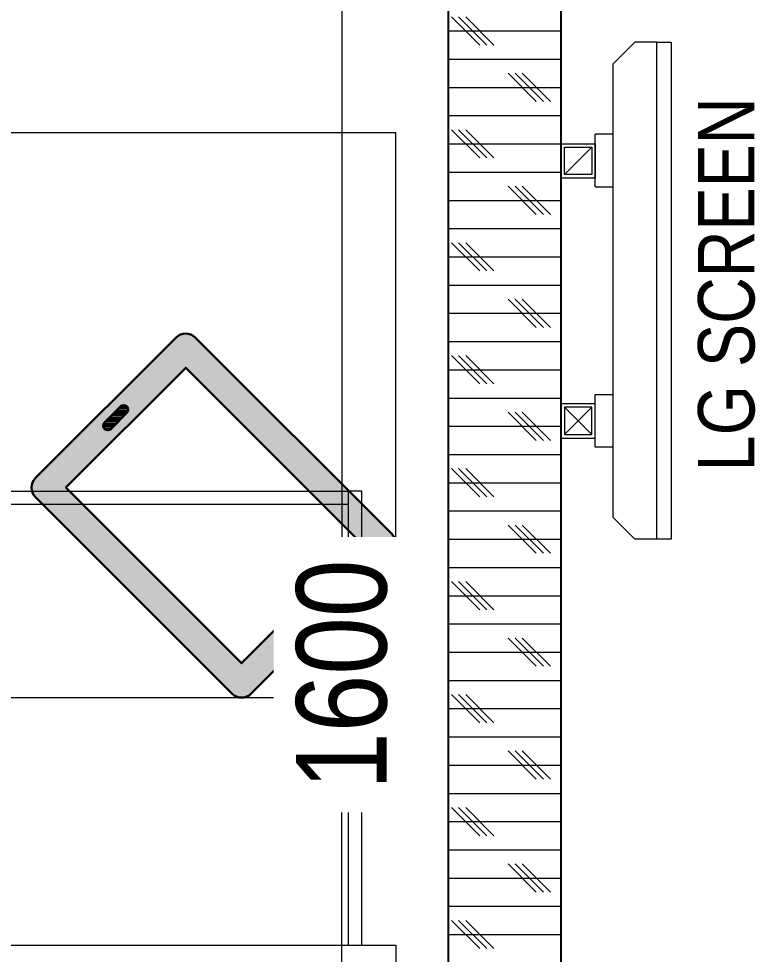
# Model space of a CAD drawing. Extents: x 8885 to 22004, y -1013833 to -999816.
# Drawn here: x 10742 to 11394, y -1001467 to -1000639 of the extents above; entities that cross this region are included whole.
import ezdxf
from ezdxf.lldxf.tags import DXFTag

# ---------------------------------------------------------------- set-up
doc = ezdxf.new("R2010")
doc.units = 0
doc.header["$LTSCALE"] = 40
doc.header["$MEASUREMENT"] = 0
doc.header["$PDMODE"] = 3
for name, color, linetype, lineweight in [('dimensions', 149, 'Continuous', 5), ('Floor-Unit', 1, 'Continuous', 13), ('IM-ANNO-HATCH', 8, 'Continuous', 5), ('LENS_FURNITURE', 13, 'Continuous', 9), ('LENS_PARTITION', 21, 'Continuous', 25), ('TV', 3, 'Continuous', 18)]:
    doc.layers.add(name, color=color, linetype=linetype, lineweight=lineweight)
doc.styles.get("Standard").update_dxf_attribs({"font": 'ARIALN.TTF'})
tags = doc.linetypes.add('DASHED2', pattern=[0.375, 0.25, -0.125]).pattern_tags.tags
tags[6:7] = [DXFTag(74, 4), DXFTag(75, 0), DXFTag(340, '0'), DXFTag(46, 1.0), DXFTag(50, 0.0), DXFTag(44, 0.0), DXFTag(45, 0.0)]
tags[4:5] = [DXFTag(74, 4), DXFTag(75, 0), DXFTag(340, '0'), DXFTag(46, 1.0), DXFTag(50, 0.0), DXFTag(44, 0.0), DXFTag(45, 0.0)]
doc.dimstyles.new('Working', dxfattribs={"dimscale": 0.8, "dimtxt": 100, "dimasz": 50, "dimexe": 50, "dimexo": 50, "dimgap": 0, "dimtad": 0, "dimdec": 0, "dimzin": 0, "dimdsep": 46, "dimtxsty": 'Standard', "dimblk": 'ARCHTICK', "dimcen": 0, "dimdle": 50, "dimclrd": 250, "dimclre": 8, "dimclrt": 7, "dimadec": 0, "dimazin": 0, "dimtfac": 1, "dimtdec": 0, "dimtofl": 0, "dimtmove": 1, "dimatfit": 3, "dimfxl": 3, "dimtolj": 1, "dimlwd": 5, "dimlwe": 0, "dimarcsym": 0})

# ---------------------------------------------------------------- blocks, each defined once
blk = doc.blocks.new('CLINIC SCREEN')
at = {"layer": 'TV'}
for p, q in [((-103.1090284835081, 42.85441964946222), (-127.41143117717, 18.55201695591677)), ((-127.41143117717, 42.85441964946222), (-103.1090284835081, 18.55201695591677)), ((102.7052824412239, 42.85441964946222), (127.0076851347694, 18.55201695591677))]:
    blk.add_line(p, q, dxfattribs=at)
at = {"layer": 'TV', "ltscale": 12}
for p, q in [((-138.5315413422649, 0), (-138.5315413422649, 15.514207008644)), ((-138.5315413422649, 15.514207008644), (-91.9889203159837, 15.514207008644)), ((-91.9889203159837, 15.514207008644), (-91.9889203159837, 0)), ((91.98892031621654, 15.514207008644), (91.98892031621654, 0)), ((91.98892031621654, 15.514207008644), (138.5315413424978, 15.514207008644)), ((138.5315413424978, 0), (138.5315413424978, 15.514207008644)), ((-219.9999999998836, -19.41163062257692), (-200.5883693771902, 0)), ((200.5883693774231, 0), (-200.5883693771902, 0)), ((220.0000000001164, -19.41163062257692), (200.5883693774231, 0)), ((-219.9999999998836, -38.82326124538668), (-219.9999999998836, -19.41163062257692)), ((220.0000000001164, -38.82326124538668), (220.0000000001164, -19.41163062257692))]:
    blk.add_line(p, q, dxfattribs=at)
at = {"layer": 'TV'}
for points in [[(-130.4492315138923, 15.51421661919448), (-100.0712281469023, 15.51421661919448), (-100.0712281469023, 45.89221998606809), (-130.4492315138923, 45.89221998606809)], [(-127.41143117717, 18.55201695591677), (-103.1090284835081, 18.55201695591677), (-103.1090284835081, 42.85441964946222), (-127.41143117717, 42.85441964946222)], [(130.0454854714917, 15.51421661919448), (99.6674821045017, 15.51421661919448), (99.6674821045017, 45.89221998606809), (130.0454854714917, 45.89221998606809)], [(127.0076851347694, 18.55201695591677), (102.7052824412239, 18.55201695591677), (102.7052824412239, 42.85441964946222), (127.0076851347694, 42.85441964946222)]]:
    blk.add_lwpolyline(points, close=True, dxfattribs=at)
at = {"layer": 'TV', "ltscale": 12}
blk.add_lwpolyline([(-219.9999999998836, -51.71278328332118), (-219.9999999998836, -38.82326124538668), (220.0000000001164, -38.82326124538668), (220.0000000001164, -51.71278328332118)], close=True, dxfattribs=at)
at = {"layer": 'Floor-Unit', "color": 0}
blk.add_text('LG SCREEN', height=50, dxfattribs=at).set_placement((-159.9435663456097, -125.4256307032192))
blk = doc.blocks.new('servgewrgtrs')
at = {"layer": 'LENS_FURNITURE', "true_color": 0xc7c8ca}
h = blk.add_hatch(color=9, dxfattribs=at)
h.dxf.hatch_style = 1
edge = h.paths.add_edge_path()
edge.add_line((-8.54246803093703, -981.967020192067), (115.9083254579454, -857.5162267031847))
edge.add_arc((107.4230440836399, -849.030945328879), 12.00000000009463, 315, 405)
edge.add_line((115.9083254579454, -840.5456639545736), (-58.03994271345435, -666.5973957831739))
edge.add_arc((-66.52522408775982, -675.0826771574793), 12.00000000009463, 45.00000000000002, 135)
edge.add_line((-75.01050546206531, -666.5973957831739), (-199.4612989509478, -791.0481892720563))
edge.add_arc((-190.9760175766423, -799.5334706454305), 11.99999999943609, 135.0000000031443, 225.0000000031443)
edge.add_line((-199.4612989500165, -808.0187520197359), (-25.5130307786167, -981.9670201911359))
edge.add_arc((-17.0277494043112, -973.4817388177615), 11.99999999943609, 224.9999999968557, 314.9999999968557)
h.paths.add_polyline_path([(-17.02774940524252, -955.0969625067663), (89.03826777357607, -849.0309453279477), (-66.52522408775982, -693.4674534666119), (-172.5912412665784, -799.5334706454305)], flags=16)
edge = h.paths.add_edge_path(flags=16)
edge.add_line((-138.2965623782947, -741.9042679787381), (-124.1544267544522, -727.7621323548956))
edge.add_arc((-121.3259996296838, -730.5905594796641), 4.000000000031544, 45, 135, ccw=False)
edge.add_arc((-121.3259996296838, -730.5905594796641), 4.000000000031544, -45, 45, ccw=False)
edge.add_line((-118.4975725049153, -733.4189866044326), (-132.6397081287578, -747.561122228275))
edge.add_arc((-135.4681352535263, -744.7326951035066), 4.000000000031544, 225, 315, ccw=False)
edge.add_arc((-135.4681352535263, -744.7326951035066), 4.000000000031544, 135, 225, ccw=False)
edge = h.paths.add_edge_path(flags=16)
edge.add_arc((44.84409394953398, -910.9027886827243), 7, 0, 360)
at = {"layer": 'LENS_FURNITURE', "lineweight": 0, "true_color": 0x939598}
h = blk.add_hatch(dxfattribs=at)
h.set_pattern_fill('ANSI31', color=252, scale=10, angle=405)
h.set_pattern_definition([(90, (-3772352.875833935, -3684050.327587578), (-1.25, 2e-16), [])])
edge = h.paths.add_edge_path()
edge.add_line((-138.2965623782947, -741.9042679787381), (-124.1544267544522, -727.7621323548956))
edge.add_arc((-121.3259996296838, -730.5905594796641), 4.000000000031544, 45, 135, ccw=False)
edge.add_arc((-121.3259996296838, -730.5905594796641), 4.000000000031544, -45, 45, ccw=False)
edge.add_line((-118.4975725049153, -733.4189866044326), (-132.6397081287578, -747.561122228275))
edge.add_arc((-135.4681352535263, -744.7326951035066), 4.000000000031544, 225, 315, ccw=False)
edge.add_arc((-135.4681352535263, -744.7326951035066), 4.000000000031544, 135, 225, ccw=False)
edge = h.paths.add_edge_path()
edge.add_arc((44.84409394953398, -910.9027886827243), 7, 0, 360)
at = {"layer": 'LENS_FURNITURE'}
blk.add_lwpolyline([(119.4230440827086, -352.4817388160154), (119.4230440827086, -985.4817388160155), (-380.5769559172913, -985.4817388160155), (-380.5769559172913, -352.4817388160154)], close=True, dxfattribs=at)
at = {"layer": 'LENS_FURNITURE', "color": 146, "true_color": 0x105689}
for points in [[(338.5359051078558, -352.4817388160154), (338.5359051078558, -985.4817388160155), (356.5359051078558, -985.4817388160155), (356.5359051078558, -352.4817388160154)], [(-63.4640948921442, -394.4817388160154), (-63.4640948921442, -943.4817388160153), (-51.4640948921442, -943.4817388160153), (-51.4640948921442, -394.4817388160154)], [(-63.4640948921442, -955.4817388160154), (-63.4640948921442, -943.4817388160153), (338.5359051078558, -943.4817388160153), (338.5359051078558, -955.4817388160154)]]:
    blk.add_lwpolyline(points, close=True, dxfattribs=at)
at = {"layer": 'LENS_FURNITURE', "color": 18, "lineweight": 30, "true_color": 0x000000}
for points in [[(-8.54246803093703, -981.967020192067), (115.9083254579454, -857.5162267031847, 0.4142135623730951), (115.9083254579454, -840.5456639545736), (-58.03994271345434, -666.5973957831739, 0.4142135623730951), (-75.01050546206531, -666.5973957831739), (-199.4612989509478, -791.0481892720563, 0.4142135623730951), (-199.4612989500165, -808.0187520197359), (-25.51303077861669, -981.9670201911359, 0.4142135623730951)], [(-138.2965623782947, -741.9042679787381), (-124.1544267544522, -727.7621323548956, -0.4142135623730951), (-118.4975725049153, -727.7621323548956), (-118.4975725049153, -727.7621323548956, -0.4142135623730951), (-118.4975725049153, -733.4189866044326), (-132.6397081287578, -747.561122228275, -0.4142135623730951), (-138.2965623782947, -747.561122228275), (-138.2965623782947, -747.561122228275, -0.4142135623730951)]]:
    blk.add_lwpolyline(points, format="xyb", close=True, dxfattribs=at)
blk.add_lwpolyline([(-17.02774940524252, -955.0969625067663), (89.03826777357607, -849.0309453279477), (-66.52522408775982, -693.4674534666119), (-172.5912412665784, -799.5334706454305)], close=True, dxfattribs=at)
blk.add_circle((44.84409394953398, -910.9027886827243), 7, dxfattribs=at)
blk = doc.blocks.new('_ArchTick')
at = {"const_width": 0.15}
blk.add_lwpolyline([(-0.5, -0.5), (0.5, 0.5)], dxfattribs=at)
blk = doc.blocks.new('*D123')
at = {"layer": 'Defpoints', "color": 0, "ltscale": 50, "transparency": 16777216}
for p in [(11028.00000000002, -1000419.883496966), (11221.94304940105, -1000419.883496966), (11221.94304940105, -1002019.883496966)]:
    blk.add_point(p, dxfattribs=at)
at = {"layer": 'dimensions', "color": 250, "linetype": 'DASHED2', "lineweight": 5, "ltscale": 50, "transparency": 16777216}
for p, q in [((11028.00000000002, -1000379.883496966), (11028.00000000002, -1001125.12224185)), ((11028.00000000002, -1002059.883496966), (11028.00000000002, -1001314.644752082))]:
    blk.add_line(p, q, dxfattribs=at)
at = {"layer": 'dimensions', "color": 8, "linetype": 'DASHED2', "lineweight": 0, "ltscale": 50, "transparency": 16777216}
for p, q in [((11181.94304940105, -1000419.883496966), (10988.00000000002, -1000419.883496966)), ((11181.94304940105, -1002019.883496966), (10988.00000000002, -1002019.883496966))]:
    blk.add_line(p, q, dxfattribs=at)
at = {"layer": 'dimensions', "color": 250, "lineweight": 5, "ltscale": 50, "transparency": 16777216, "xscale": 40, "yscale": 40, "zscale": 40}
for p, rotation in [((11028.00000000002, -1000419.883496966), 90), ((11028.00000000002, -1002019.883496966), 270)]:
    blk.add_blockref('_ArchTick', p, dxfattribs=dict(at, rotation=rotation))
at = {"layer": 'dimensions', "color": 7, "ltscale": 50, "transparency": 16777216, "insert": (11027.99999999973, -1001219.883496966), "char_height": 80, "attachment_point": 5, "rotation": 90, "bg_fill": 3, "box_fill_scale": 1.25, "bg_fill_color": 9, "bg_fill_true_color": 13158600, "bg_fill_transparency": 0}
blk.add_mtext('\\A1;1600', dxfattribs=at)

msp = doc.modelspace()

# ---------------------------------------------------------------- hatches: boundary and pattern name
at = {"layer": 'IM-ANNO-HATCH'}
h = msp.add_hatch(dxfattribs=at)
h.set_pattern_fill('CORK', color=256, scale=200, angle=180)
h.set_pattern_definition([(180, (0, 0), (-3.1e-15, -25), []), (315, (-12.5, 12.5), (49.99999991609843, 49.99999991609841), [35.35533920000001, -35.35533920000001]), (315, (-18.75, 12.5), (49.99999991609843, 49.99999991609841), [35.35533920000001, -35.35533920000001]), (315, (-25, 12.5), (49.99999991609843, 49.99999991609841), [35.35533920000001, -35.35533920000001])])
h.paths.add_polyline_path([(11121.94304939732, -1002019.883496966), (11221.94304940104, -1002019.883496966), (11221.94304940104, -1000419.883496965), (11121.94304939732, -1000415.600938167)])

# ---------------------------------------------------------------- linework, layer by layer
at = {"layer": 'LENS_PARTITION'}
msp.add_lwpolyline([(11121.94304939732, -1002019.883496966), (11221.94304940104, -1002019.883496966), (11221.94304940104, -1000419.883496965), (11121.94304939732, -1000415.600938167)], close=True, dxfattribs=at)

# ---------------------------------------------------------------- block references
at = {"layer": 'LENS_PARTITION', "rotation": 90.00000000000003}
msp.add_blockref('CLINIC SCREEN', (11267.83526938781, -1000879.925985425), dxfattribs=at)
at = {"layer": 'LENS_PARTITION', "xscale": -1, "rotation": 90}
msp.add_blockref('servgewrgtrs', (10090.05934747681, -1001120.787779438), dxfattribs=at)

# ---------------------------------------------------------------- next in the draw order: dimensions: what is measured, and where the dimension line sits
at = {"layer": 'dimensions', "ltscale": 50}
dim = msp.add_linear_dim(base=(11028.00000000002, -1000419.883496966), p1=(11221.94304940104, -1002019.883496966), p2=(11221.94304940104, -1000419.883496966), angle=90, dimstyle='Working', override={"dimfxl": 500, "dimfxlon": 1, "dimtfill": 1, "dimarcsym": 1}, dxfattribs=at)
dim.commit()
dim.dimension.update_dxf_attribs({"geometry": '*D123', "text_midpoint": (11027.99999999973, -1001219.883496966)})

doc.saveas('drawing.dxf')
